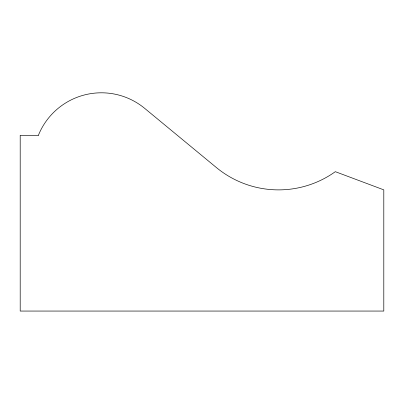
<?xml version="1.0" encoding="UTF-8"?>
<svg xmlns="http://www.w3.org/2000/svg" width="404" height="404" viewBox="0 0 404 404"><rect width="100%" height="100%" fill="white"/><g stroke="black" fill="none" stroke-linecap="round" stroke-linejoin="round"><path stroke-width="0.61" d="M38.38 135.32L20.2 135.32L20.2 311.06L383.8 311.06L383.8 189.86L335.32 171.68A97.647 97.647 0 0 1 216.382 167.544L144.672 108.353A67.968 67.968 0 0 0 38.38 135.32"/></g></svg>
